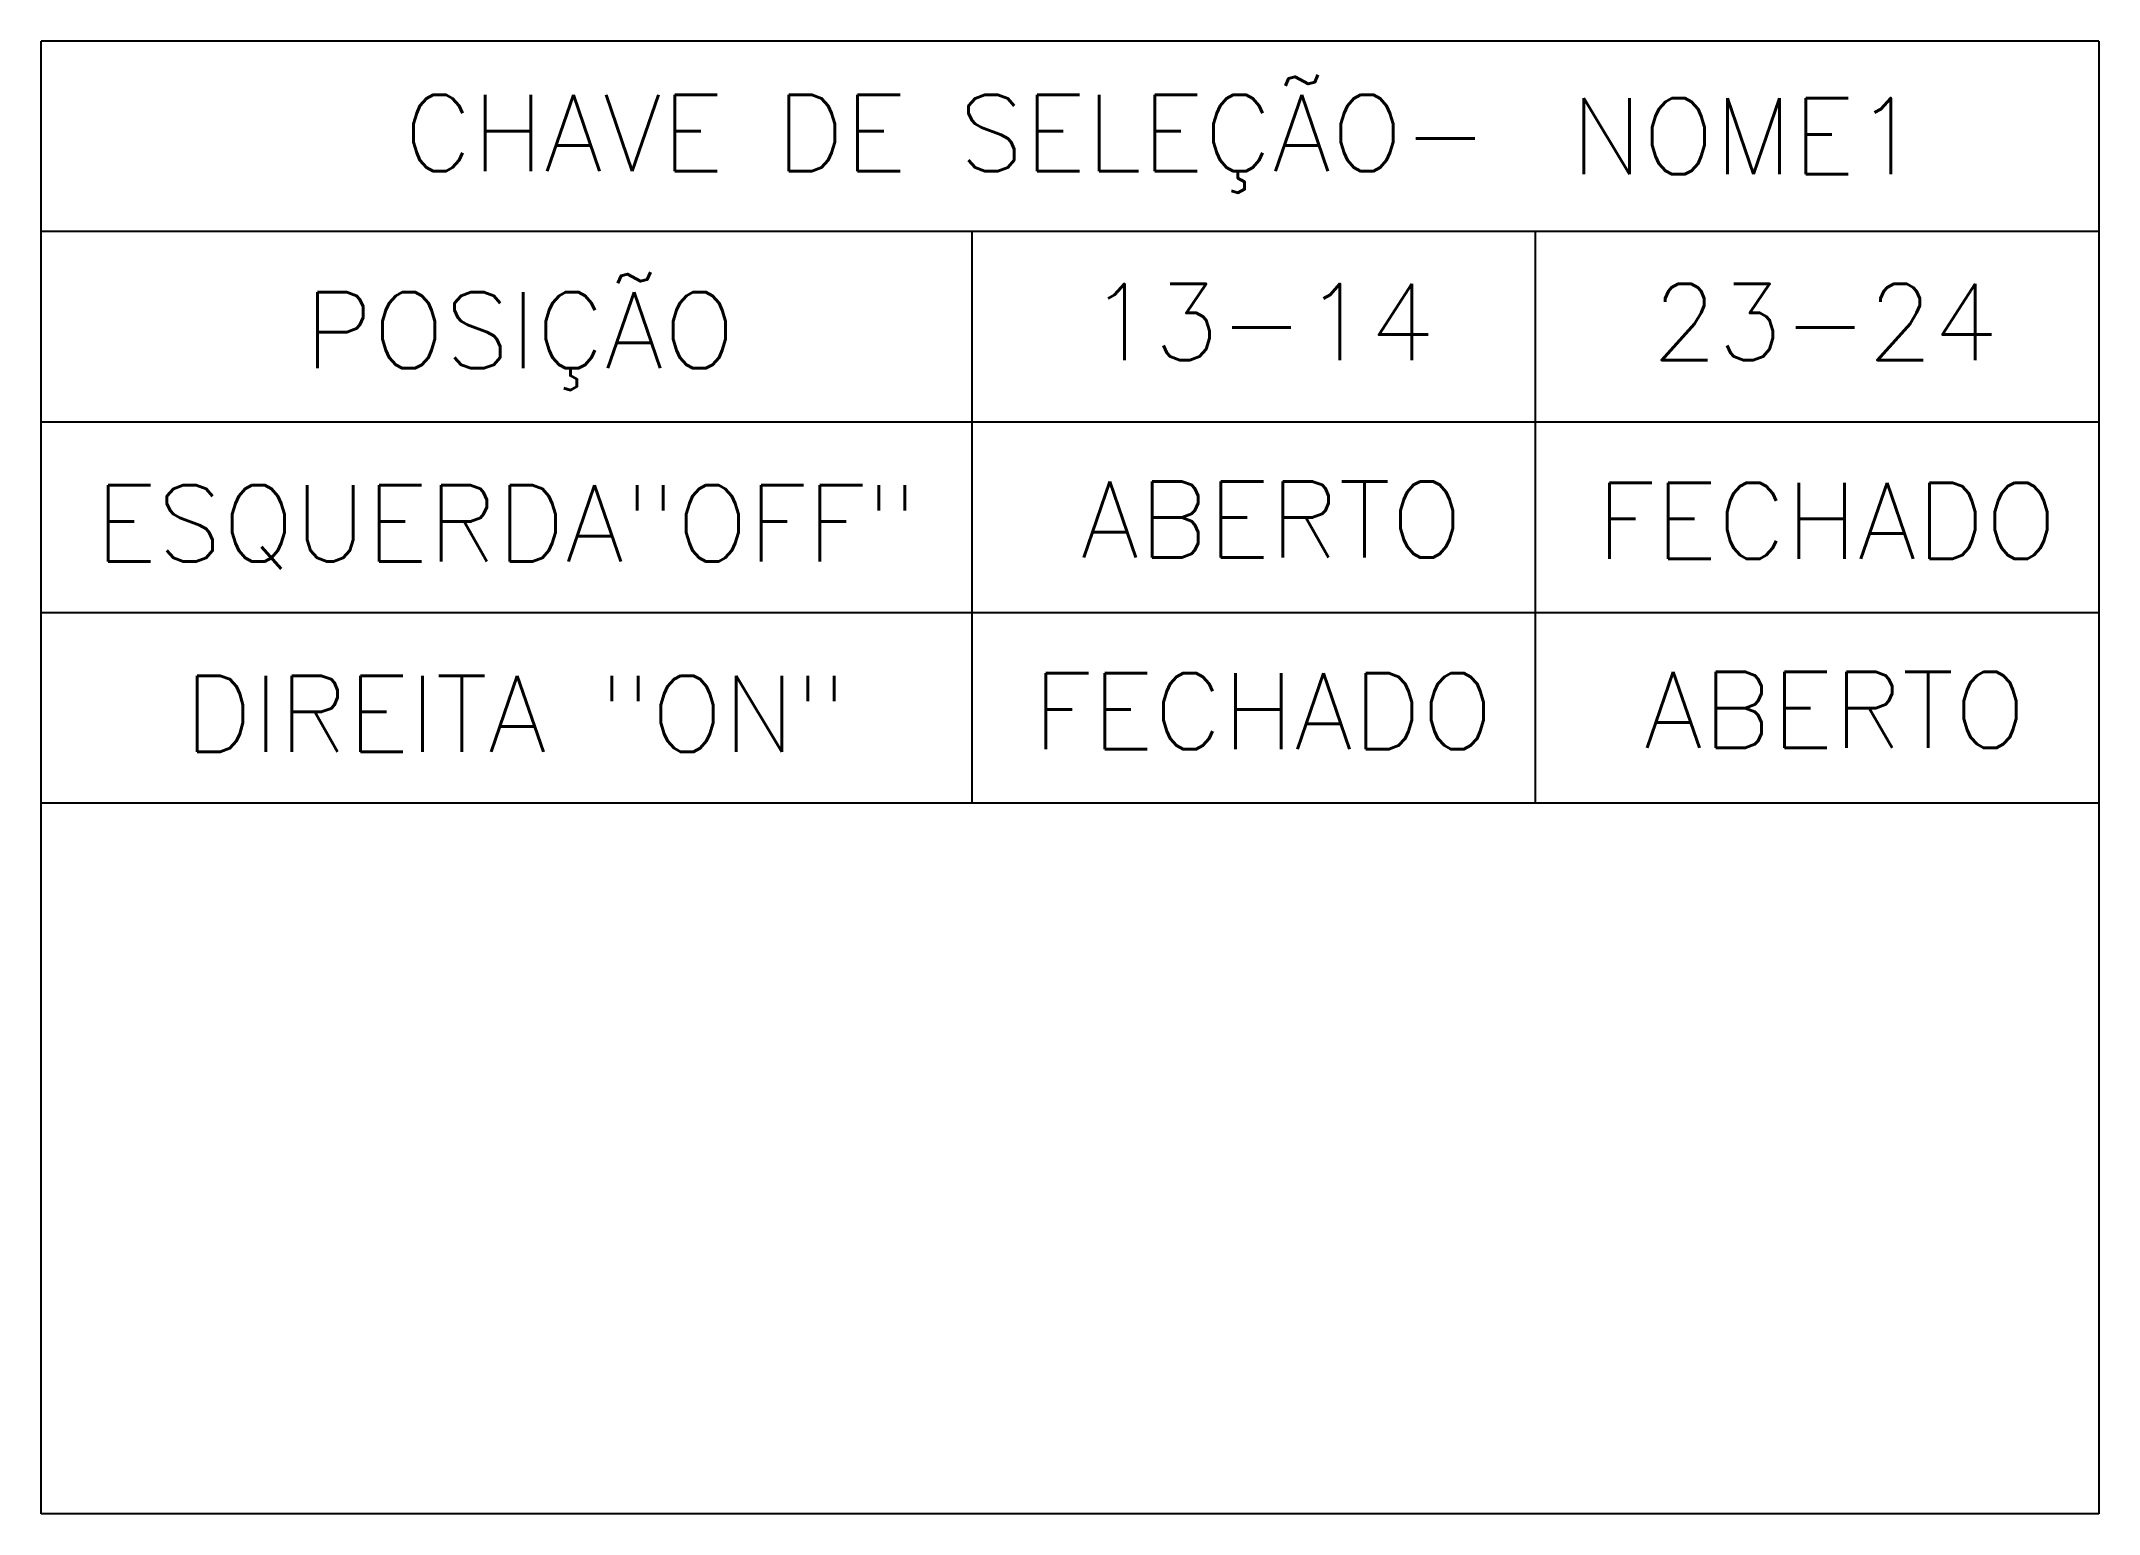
# Model space of a CAD drawing. Header units: millimetres. Extents: x 2373.7 to 2427.7, y 1912.8 to 1951.4.
import ezdxf
from ezdxf.enums import TextEntityAlignment as Align

# ---------------------------------------------------------------- set-up
doc = ezdxf.new("R2010")
doc.units = ezdxf.units.MM
doc.styles.add('ROMANS', font='romans')

msp = doc.modelspace()

# ---------------------------------------------------------------- linework, layer by layer
at = {"linetype": 'Continuous'}
for p, q in [((2427.662, 1951.424), (2373.652, 1951.424)), ((2427.662, 1946.424), (2373.652, 1946.424)), ((2427.662, 1912.754), (2373.652, 1912.754))]:
    msp.add_line(p, q, dxfattribs=at)
for p, q in [((2373.652, 1912.754), (2373.652, 1951.424)), ((2427.662, 1951.424), (2427.662, 1912.754)), ((2398.08, 1946.424), (2398.08, 1931.424)), ((2412.871, 1946.424), (2412.871, 1931.424)), ((2427.662, 1946.424), (2427.662, 1931.424)), ((2427.662, 1946.424), (2427.662, 1931.424)), ((2373.652, 1941.424), (2427.662, 1941.424)), ((2411.219, 1941.424), (2427.662, 1941.424)), ((2373.652, 1936.424), (2427.662, 1936.424)), ((2373.652, 1931.424), (2427.662, 1931.424))]:
    msp.add_line(p, q)

# ---------------------------------------------------------------- texts
at = {"color": 7, "linetype": 'Continuous', "style": 'ROMANS'}
for s, p in [('CHAVE DE SELEÇÃO-', (2397.395, 1948.013)), ('POSIÇÃO', (2386.216, 1942.833)), ('13-14', (2405.686, 1943.051)), ('23-24', (2420.477, 1943.051)), ('ESQUERDA"OFF"', (2385.866, 1937.762)), ('ABERTO', (2405.946, 1937.865)), ('FECHADO', (2420.517, 1937.83)), ('DIREITA "ON"', (2386.106, 1932.762)), ('FECHADO', (2405.726, 1932.83)), ('ABERTO', (2420.736, 1932.865))]:
    msp.add_text(s, height=2, dxfattribs=at).set_placement(p, align=Align.CENTER)
msp.add_attdef('NOME1', (2413.798, 1947.927), '', height=2, dxfattribs=at)

doc.saveas('drawing.dxf')
